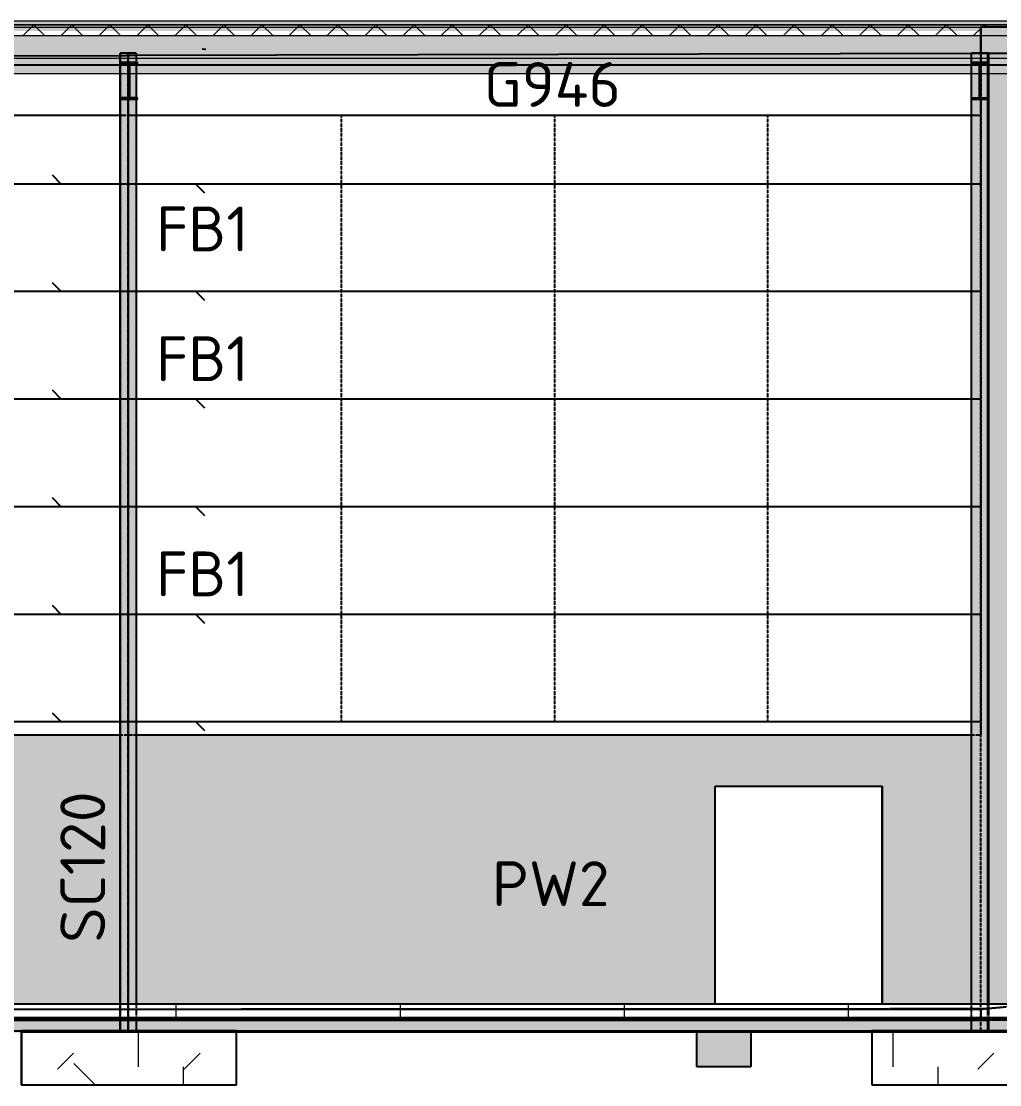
# Model space of a CAD drawing. Header units: millimetres. Extents: x 632 to 421542, y -3890 to 20851.
# Drawn here: x 157596 to 168514, y 4300 to 16162 of the extents above; entities that cross this region are included whole.
import ezdxf

# ---------------------------------------------------------------- set-up
doc = ezdxf.new("R2010")
doc.units = ezdxf.units.MM
for name, pattern in [('Dash', [7, 5, -2]), ('Hidden', [4, 3, -1]), ('Hidden Double', [7, 5, -2]), ('Hidden Half', [3, 2, -1])]:
    doc.linetypes.add(name, pattern=pattern)
for name, color, linetype, lineweight in [('A-200-A_WALL', 211, 'Continuous', 18), ('A-200-H_WALL', 111, 'Continuous', 13), ('A-200-M_WALL_EXT', 113, 'Continuous', 13), ('A-200-MH_WALL', 110, 'Hidden', 13), ('A-230-H-FLOOR', 190, 'Continuous', 13), ('A-230-M_FLOOR', 192, 'Continuous', 13), ('A-230-MH_FLOOR', 190, 'Hidden Double', 13), ('A-270-M_ROOF', 132, 'Continuous', 13), ('S-160-M_FOUND', 171, 'Continuous', 13), ('S-160-MH_FOUND', 171, 'Hidden Half', 13), ('S-280-A_COLUMN', 171, 'Continuous', 18), ('S-280-A_STRUCT_FRAME', 2, 'Continuous', 18), ('S-280-M_COLUMN', 52, 'Continuous', 13), ('S-280-M_STRUCT_FRAME', 12, 'Continuous', 13), ('S-280-MH_COLUMN', 52, 'Hidden Half', 13), ('Z-000-T_TEXT', 131, 'Continuous', 25), ('Z-060-M_DETAIL', 92, 'Continuous', 25), ('Z-230-A_LEVEL', 51, 'Continuous', 13)]:
    doc.layers.add(name, color=color, linetype=linetype, lineweight=lineweight)
doc.styles.add('ISOCPEUR_2', font='isocpeur.ttf', dxfattribs={"height": 500})
pattern_1 = [(45, (164324.5, 0), (-1414.214, 0), [750, -3000]), (45, (165324.5, 1000), (-1414.214, 0), [750, -3000]), (45, (166324.5, -300), (-1414.214, 0), [250, -2000]), (90, (166324.5, 500), (-500, 500), [500, -2000]), (315, (166324.5, 1000), (0, 2828.43), [500, -3000]), (0, (165324.5, 1000), (2000, 2000), [300, -1000]), (0, (162824.5, 2000), (2000, 2000), [300, -2000])]

# ---------------------------------------------------------------- blocks, each defined once
blk = doc.blocks.new('25021-APA-ZZ-ZZ-M3-AR-000001_V3_rvt-2-S6_501-SECTION 1B')
at = {"layer": 'A-270-M_ROOF', "transparency": 33554432}
blk.add_hatch(color=9, dxfattribs=at).paths.add_polyline_path([(-1309241, 16122), (-1280724, 16122), (-1280724, 16162), (-1309241, 16162)])
at = {"layer": 'A-270-M_ROOF', "lineweight": 5, "transparency": 33554432}
for color, points in [(9, [(-1309346, 15911), (-1309206, 16052), (-1290120, 16052), (-1290120, 16099), (-1284033, 16052), (-1280789, 16052), (-1280789, 16069), (-1280671, 16069), (-1280724, 16122), (-1309241, 16122), (-1309452, 15911)]), (254, [(-1309241, 15751), (-1299721, 15751), (-1299721, 15805), (-1299543, 15805), (-1299543, 15751), (-1290221, 15751), (-1290221, 15805), (-1290120, 15805), (-1290120, 16002), (-1309241, 16002)])]:
    blk.add_hatch(color=color, dxfattribs=at).paths.add_polyline_path(points)
at = {"layer": 'A-270-M_ROOF', "lineweight": 5}
h = blk.add_hatch(dxfattribs=at)
h.set_pattern_fill('FP_16', angle=45, style=0, pattern_type=2)
h.set_pattern_definition([(45, (-1294096.32, -8e-07), (-212.1323, 212.1318), []), (135, (-1294096.32, -8e-07), (-212.132, -212.132), [])])
h.paths.add_polyline_path([(-1309241, 16002), (-1290120, 16002), (-1290120, 16099), (-1280789, 16027), (-1280789, 16069), (-1280724, 16069), (-1280724, 16122), (-1309241, 16122)])
at = {"layer": 'A-270-M_ROOF', "lineweight": 5, "transparency": 33554432}
h = blk.add_hatch(color=254, dxfattribs=at)
h.paths.add_polyline_path([(-1309389, 15540), (-1309389, 15550), (-1309231, 15709), (-1309040, 15710), (-1309041, 15697), (-1309057, 15681), (-1299721, 15681), (-1299721, 15751), (-1309241, 15751), (-1309452, 15540), (-1309389, 15540)])
h.paths.add_polyline_path([(-1299543, 15681), (-1290221, 15681), (-1290221, 15751), (-1299543, 15751), (-1299543, 15702), (-1299529, 15702), (-1299531, 15685), (-1299543, 15685)])
h = blk.add_hatch(color=253, dxfattribs=at)
h.paths.add_polyline_path([(-1309131, 15579), (-1299721, 15579), (-1299721, 15681), (-1309057, 15681), (-1309131, 15606)])
h.paths.add_polyline_path([(-1299543, 15579), (-1290221, 15579), (-1290221, 15681), (-1299543, 15681)])
h = blk.add_hatch(color=253, dxfattribs=at)
h.paths.add_polyline_path([(-1309131, 15581), (-1299721, 15581), (-1299721, 15671), (-1309067, 15671), (-1309131, 15606)])
h.paths.add_polyline_path([(-1299543, 15581), (-1290221, 15581), (-1290221, 15671), (-1299543, 15671)])
at = {"layer": 'A-270-M_ROOF', "color": 53, "lineweight": 5}
for p, q in [((-1280724, 16162), (-1309241, 16162)), ((-1280724, 16122), (-1309241, 16122)), ((-1309241, 16122), (-1280724, 16122)), ((-1280710, 16092), (-1308985, 16092)), ((-1309241, 16002), (-1280724, 16002)), ((-1309241, 15751), (-1280724, 15751)), ((-1280713, 15671), (-1308993, 15671)), ((-1308993, 15671), (-1280713, 15671)), ((-1308983, 15681), (-1280713, 15681)), ((-1308983, 15681), (-1280713, 15681)), ((-1308983, 15681), (-1280713, 15681)), ((-1309206, 15581), (-1280654, 15581)), ((-1309206, 15581), (-1280654, 15581)), ((-1309206, 15579), (-1280654, 15579)), ((-1309206, 15579), (-1280654, 15579))]:
    blk.add_line(p, q, dxfattribs=at)
blk = doc.blocks.new('NRP_Framing-Steel-Purlin Z - P916 - EZ250-24-4043329-S6_501-SECTION 1B')
at = {"layer": 'S-280-M_STRUCT_FRAME', "color": 1, "lineweight": 25}
blk.add_line((-1298808, 15855), (-1298767, 15851), dxfattribs=at)
blk = doc.blocks.new('NRP_Column-Steel-UB - SC120 - 410UB59_7-3920895-S6_501-SECTION 1B')
at = {"layer": 'S-280-M_COLUMN', "linetype": 'Hidden Half', "lineweight": 25}
for p, q in [((-1299636, 15805), (-1299636, 15702)), ((-1299628, 15702), (-1299628, 15805)), ((-1299636, 15685), (-1299636, 15307)), ((-1299628, 15307), (-1299628, 15685)), ((-1299636, 15293), (-1299636, 5200)), ((-1299628, 5200), (-1299628, 15293)), ((-1299636, 5050), (-1299636, 4900)), ((-1299628, 4900), (-1299628, 5050))]:
    blk.add_line(p, q, dxfattribs=at)
at = {"layer": 'S-280-MH_COLUMN', "lineweight": 25}
for p, q in [((-1299636, 15702), (-1299636, 15685)), ((-1299628, 15685), (-1299628, 15702)), ((-1299636, 15307), (-1299636, 15293)), ((-1299628, 15293), (-1299628, 15307)), ((-1299636, 5200), (-1299636, 5050)), ((-1299628, 5050), (-1299628, 5200))]:
    blk.add_line(p, q, dxfattribs=at)
blk = doc.blocks.new('NRP_Foundation-Pad Footing Fibre _v2_ - PF1 - 3000 x 2400 x 600d-V43-S6_501-SECTION 1B')
at = {"layer": 'S-160-M_FOUND'}
h = blk.add_hatch(dxfattribs=at)
h.set_pattern_fill('FP_17', color=256, style=0, pattern_type=2)
h.set_pattern_definition([(45, (-1294096.3, 0), (-1414.21, 0), [750, -3000]), (45, (-1293096.3, 1000), (-1414.21, 0), [750, -3000]), (45, (-1292096.3, -300), (-1414.21, 0), [250, -2000]), (90, (-1292096.3, 500), (-500, 500), [500, -2000]), (315, (-1292096.3, 1000), (0, 2828.43), [500, -3000]), (0, (-1293096.3, 1000), (2000, 2000), [300, -1000]), (0, (-1295596.3, 2000), (2000, 2000), [300, -2000])])
h.paths.add_polyline_path([(-1300824, 4300), (-1298424, 4300), (-1298424, 4900), (-1300824, 4900)])
at = {"layer": 'S-160-M_FOUND', "linetype": 'Hidden Half', "lineweight": 25}
blk.add_hatch(color=256, dxfattribs=at).paths.add_polyline_path([(-1300825, 4300), (-1300824, 4300), (-1300825, 4300)])
at = {"layer": 'S-160-M_FOUND', "lineweight": 25}
for p, q in [((-1300825, 4900), (-1300825, 4300)), ((-1298424, 4900), (-1300824, 4900)), ((-1300824, 4900), (-1300824, 4300)), ((-1298424, 4300), (-1298424, 4900)), ((-1300824, 4300), (-1300825, 4300)), ((-1300824, 4300), (-1298424, 4300))]:
    blk.add_line(p, q, dxfattribs=at)
blk = doc.blocks.new('NRP_Framing-Steel-Purlin C - P946 - EC250-24-4033922-S6_501-SECTION 1B')
at = {"layer": 'S-280-M_STRUCT_FRAME', "color": 1, "lineweight": 25}
for p, q in [((-1308888, 15759), (-1299721, 15782)), ((-1308888, 15759), (-1299721, 15782)), ((-1299543, 15783), (-1290120, 15807)), ((-1299543, 15783), (-1290120, 15807))]:
    blk.add_line(p, q, dxfattribs=at)
at = {"layer": 'S-280-M_STRUCT_FRAME', "color": 1, "linetype": 'Dash', "lineweight": 25}
for p, q in [((-1299721, 15782), (-1299543, 15783)), ((-1299721, 15782), (-1299543, 15783)), ((-1290120, 15807), (-1280753, 15831)), ((-1290120, 15807), (-1280753, 15831))]:
    blk.add_line(p, q, dxfattribs=at)
blk = doc.blocks.new('NRP_Framing-Steel-Purlin C - G946 - EC250-24-4105925-S6_501-SECTION 1B')
at = {"layer": 'S-280-M_STRUCT_FRAME', "color": 1, "linetype": 'Dash', "lineweight": 25}
for p, q in [((-1299628, 15115), (-1299543, 15115)), ((-1299628, 15115), (-1299543, 15115)), ((-1290221, 15115), (-1290120, 15115)), ((-1290221, 15115), (-1290120, 15115))]:
    blk.add_line(p, q, dxfattribs=at)
at = {"layer": 'S-280-M_STRUCT_FRAME', "color": 1, "lineweight": 25}
blk.add_line((-1299543, 15115), (-1290221, 15115), dxfattribs=at)
blk.add_line((-1299543, 15115), (-1290221, 15115), dxfattribs=at)
blk = doc.blocks.new('NRP_Framing-Steel-Purlin C - G946 - EC250-24-4105926-S6_501-SECTION 1B')
at = {"layer": 'S-280-M_STRUCT_FRAME', "color": 1, "lineweight": 25}
for p, q in [((-1309108, 15115), (-1309068, 15115)), ((-1309108, 15115), (-1309068, 15115)), ((-1308978, 15115), (-1299721, 15115)), ((-1308978, 15115), (-1299721, 15115))]:
    blk.add_line(p, q, dxfattribs=at)
at = {"layer": 'S-280-M_STRUCT_FRAME', "color": 1, "linetype": 'Dash', "lineweight": 25}
for p, q in [((-1309068, 15115), (-1308978, 15115)), ((-1309068, 15115), (-1308978, 15115)), ((-1299721, 15115), (-1299655, 15115)), ((-1299721, 15115), (-1299655, 15115))]:
    blk.add_line(p, q, dxfattribs=at)
blk = doc.blocks.new('NRP_Framing-Steel-Purlin Z - G915 - EZ250-19-V47-S6_501-SECTION 1B')
at = {"layer": 'S-280-M_STRUCT_FRAME', "color": 92, "lineweight": 25}
for p, q in [((-1308971, 8350), (-1300382, 8350)), ((-1299543, 8350), (-1298881, 8350)), ((-1298881, 8350), (-1298781, 8250))]:
    blk.add_line(p, q, dxfattribs=at)
at = {"layer": 'S-280-M_STRUCT_FRAME', "color": 92, "linetype": 'Dash', "lineweight": 25}
blk.add_line((-1299721, 8350), (-1299543, 8350), dxfattribs=at)
blk = doc.blocks.new('NRP_Framing-Steel-Purlin Z - G915 - EZ250-19-V48-S6_501-SECTION 1B')
at = {"layer": 'S-280-M_STRUCT_FRAME', "color": 92, "lineweight": 25}
for p, q in [((-1300482, 8450), (-1300382, 8350)), ((-1300382, 8350), (-1299721, 8350)), ((-1298881, 8350), (-1290221, 8350))]:
    blk.add_line(p, q, dxfattribs=at)
at = {"layer": 'S-280-M_STRUCT_FRAME', "color": 92, "linetype": 'Dash', "lineweight": 25}
blk.add_line((-1290221, 8350), (-1290120, 8350), dxfattribs=at)
blk = doc.blocks.new('NRP_Framing-Steel-Purlin Z - G915 - EZ250-19-V46-S6_501-SECTION 1B')
at = {"layer": 'S-280-M_STRUCT_FRAME', "color": 92, "lineweight": 25}
for p, q in [((-1308971, 10750), (-1305490, 10750)), ((-1305190, 10750), (-1300382, 10750)), ((-1299543, 10750), (-1298881, 10750)), ((-1298881, 10750), (-1298781, 10650))]:
    blk.add_line(p, q, dxfattribs=at)
at = {"layer": 'S-280-M_STRUCT_FRAME', "color": 92, "linetype": 'Dash', "lineweight": 25}
blk.add_line((-1299721, 10750), (-1299543, 10750), dxfattribs=at)
blk = doc.blocks.new('NRP_Bridging Plan _v2_ - 3 Rows-4107661-S6_501-SECTION 1B')
at = {"layer": 'Z-060-M_DETAIL', "linetype": 'Hidden'}
for p, q in [((-1297254, 15115), (-1297254, 8350)), ((-1294876, 15115), (-1294876, 8350)), ((-1292498, 15115), (-1292498, 8350))]:
    blk.add_line(p, q, dxfattribs=at)
blk = doc.blocks.new('NRP_Fly Brace BN - FB1-4028766-S6_501-SECTION 1B')
at = {"layer": 'Z-000-T_TEXT'}
blk.add_line((-1299543, 9550), (-1298543, 9550), dxfattribs=at)
at = {"layer": 'Z-000-T_TEXT', "lineweight": 13, "insert": (-1299321, 10248), "char_height": 500, "width": 1218.57, "attachment_point": 1, "style": 'ISOCPEUR_2'}
blk.add_mtext('FB1', dxfattribs=at)
blk = doc.blocks.new('NRP_Fly Brace BN - FB1-4067984-S6_501-SECTION 1B')
at = {"layer": 'Z-000-T_TEXT'}
blk.add_line((-1299543, 14350), (-1298543, 14350), dxfattribs=at)
at = {"layer": 'Z-000-T_TEXT', "lineweight": 13, "insert": (-1299321, 14096), "char_height": 500, "width": 1218.57, "attachment_point": 1, "style": 'ISOCPEUR_2'}
blk.add_mtext('FB1', dxfattribs=at)

msp = doc.modelspace()

# ---------------------------------------------------------------- hatches: boundary and pattern name
at = {"layer": 'A-200-H_WALL', "lineweight": 5}
h = msp.add_hatch(color=256, dxfattribs=at)
h.paths.add_polyline_path([(169216, 4900), (177631, 4900), (177631, 5050), (168390, 5050), (168390, 4900)])
h.paths.add_polyline_path([(168390, 5200), (177631, 5200), (177631, 15429), (177623, 15437), (177623, 15481), (177580, 15481), (177541, 15520), (177541, 15528), (177631, 15528), (177631, 16027), (168301, 16099), (168301, 15805), (168390, 15805), (168390, 6748)])
h = msp.add_hatch(color=256, dxfattribs=at)
h.paths.add_polyline_path([(168301, 15805), (168301, 15805), (168301, 16084)])
h.paths.add_polyline_path([(168301, 15805), (168301, 15805), (168301, 16027)])
h = msp.add_hatch(color=256, dxfattribs=at)
h.paths.add_polyline_path([(157596, 4900), (158700, 4900), (158700, 5050), (149487, 5050), (149487, 4900), (157596, 4900)])
h.paths.add_polyline_path([(156086, 5200), (158700, 5200), (158700, 8200), (149487, 8200), (149487, 5200), (152335, 5200)])
h = msp.add_hatch(color=256, dxfattribs=at)
h.paths.add_polyline_path([(167203, 4900), (168200, 4900), (168200, 5050), (158878, 5050), (158878, 4900), (167087, 4900)])
h.paths.add_polyline_path([(159506, 5200), (165337, 5200), (165337, 7630), (167203, 7630), (167203, 5200), (168200, 5200), (168200, 8200), (158878, 8200), (158878, 5200)])
at = {"layer": 'A-200-M_WALL_EXT', "lineweight": 5}
msp.add_hatch(color=256, dxfattribs=at).paths.add_polyline_path([(167203, 7630), (167203, 5200), (167203, 5200), (167203, 7630)])
at = {"layer": 'A-230-H-FLOOR'}
h = msp.add_hatch(dxfattribs=at)
h.set_pattern_fill('FP_17', color=256, style=0, pattern_type=2)
h.set_pattern_definition(pattern_1)
h.paths.add_polyline_path([(171092, 5050), (177631, 5050), (177631, 5200), (148583, 5200), (148583, 5050), (169216, 5050)])
at = {"layer": 'A-230-H-FLOOR', "lineweight": 5}
h = msp.add_hatch(color=256, dxfattribs=at)
h.paths.add_polyline_path([(152957, 4880), (157596, 4880), (157596, 4890), (150736, 4890), (152335, 4883)])
h.paths.add_polyline_path([(159996, 4880), (165135, 4880), (165135, 4890), (159996, 4890), (159996, 4886)])
h.paths.add_polyline_path([(165735, 4880), (167087, 4880), (167087, 4890), (165735, 4890), (165735, 4884)])
at = {"layer": 'A-230-M_FLOOR', "lineweight": 5}
h = msp.add_hatch(color=256, dxfattribs=at)
h.paths.add_polyline_path([(165735, 4890), (167087, 4890), (167087, 4900), (165735, 4900)])
h.paths.add_polyline_path([(152335, 4890), (157596, 4890), (157596, 4900), (150735, 4900), (150735, 4890)])
h.paths.add_polyline_path([(165135, 4890), (165135, 4900), (159996, 4900), (159996, 4890), (163589, 4890)])
at = {"layer": 'S-160-M_FOUND', "lineweight": 5}
for points in [[(165135, 4900), (165135, 4500), (165735, 4500), (165735, 4900)], [(165135, 4500), (165135, 4500), (165135, 4500)]]:
    msp.add_hatch(color=256, dxfattribs=at).paths.add_polyline_path(points)
at = {"layer": 'S-160-M_FOUND'}
h = msp.add_hatch(dxfattribs=at)
h.set_pattern_fill('FP_17', color=256, style=0, pattern_type=2)
h.set_pattern_definition(pattern_1)
h.paths.add_polyline_path([(167087, 4300), (169488, 4300), (169488, 4900), (167087, 4900), (167087, 4498)])
at = {"layer": 'S-280-M_COLUMN', "lineweight": 5}
h = msp.add_hatch(color=256, dxfattribs=at)
h.paths.add_polyline_path([(158878, 4900), (158878, 5050), (158700, 5050), (158700, 4900)])
h.paths.add_polyline_path([(158700, 5200), (158878, 5200), (158878, 15293), (158714, 15294), (158714, 15307), (158798, 15307), (158797, 15685), (158712, 15685), (158714, 15689), (158714, 15702), (158878, 15702), (158878, 15805), (158700, 15805), (158700, 8999)])
h.paths.add_polyline_path([(158807, 15307), (158878, 15307), (158878, 15685), (158807, 15685), (158807, 15307)])
h = msp.add_hatch(color=256, dxfattribs=at)
h.paths.add_polyline_path([(168200, 4900), (168378, 4900), (168378, 5050), (168200, 5050)])
h.paths.add_polyline_path([(168200, 5200), (168378, 5200), (168376, 15805), (168200, 15805), (168200, 15702), (168376, 15701), (168376, 15684), (168293, 15684), (168293, 15306), (168376, 15306), (168376, 15292), (168200, 15292), (168200, 6748)])
h.paths.add_polyline_path([(168283, 15306), (168283, 15684), (168200, 15684), (168200, 15306)])
h = msp.add_hatch(color=256, dxfattribs=at)
h.paths.add_polyline_path([(168379, 4900), (168390, 4900), (168390, 5050), (168379, 5050)])
h.paths.add_polyline_path([(168390, 5200), (168390, 15805), (168379, 15805), (168379, 5200)])
h = msp.add_hatch(color=256, dxfattribs=at)
h.paths.add_polyline_path([(158700, 4900), (158700, 4900), (158700, 5050)])
h.paths.add_polyline_path([(158700, 5200), (158700, 5200), (158700, 8999)])
for points in [[(168378, 5200), (168379, 5200), (168378, 6748)], [(168390, 5200), (168390, 5200), (168390, 6748)], [(158700, 4900), (158700, 4900), (158700, 5050)]]:
    msp.add_hatch(color=256, dxfattribs=at).paths.add_polyline_path(points)
at = {"layer": 'S-280-M_STRUCT_FRAME', "lineweight": 5}
for points in [[(158712, 15685), (158797, 15685), (158797, 15689), (158714, 15689)], [(158807, 15685), (158890, 15685), (158892, 15689), (158807, 15689)], [(168200, 15684), (168283, 15684), (168283, 15688), (168198, 15688)], [(168293, 15684), (168378, 15684), (168376, 15688), (168291, 15688)], [(158713, 15293), (158891, 15293), (158892, 15294), (158714, 15294)], [(168377, 15292), (168376, 15293), (168198, 15294), (168199, 15292)]]:
    msp.add_hatch(color=256, dxfattribs=at).paths.add_polyline_path(points)
at = {"layer": 'S-280-M_STRUCT_FRAME'}
for points in [[(158714, 15294), (158892, 15294), (158892, 15307), (158807, 15307), (158807, 15689), (158892, 15689), (158892, 15702), (158714, 15702), (158714, 15689), (158799, 15689), (158799, 15307), (158714, 15307)], [(168376, 15293), (168376, 15306), (168291, 15306), (168291, 15688), (168376, 15688), (168376, 15701), (168198, 15702), (168198, 15689), (168283, 15688), (168283, 15306), (168198, 15306), (168198, 15294)]]:
    msp.add_hatch(color=256, dxfattribs=at).paths.add_polyline_path(points)

# ---------------------------------------------------------------- linework, layer by layer
at = {"layer": 'A-200-M_WALL_EXT', "lineweight": 25}
for p, q in [((177631, 16027), (168301, 16099)), ((168301, 16099), (168301, 15805)), ((168301, 16099), (168301, 16084)), ((168301, 15805), (168301, 16084)), ((158700, 8200), (149487, 8200)), ((168200, 8200), (158878, 8200)), ((165337, 7630), (167203, 7630)), ((165337, 5200), (165337, 7630)), ((167203, 5200), (167203, 7630)), ((167203, 7630), (167203, 5200)), ((149487, 4900), (157596, 4900)), ((159996, 4900), (165135, 4900)), ((165735, 4900), (167087, 4900))]:
    msp.add_line(p, q, dxfattribs=at)
at = {"layer": 'A-200-MH_WALL', "lineweight": 25}
for p, q in [((168301, 4900), (168301, 15805)), ((168301, 15805), (168301, 8200)), ((158878, 8200), (158700, 8200)), ((168301, 8200), (168200, 8200))]:
    msp.add_line(p, q, dxfattribs=at)
at = {"layer": 'A-230-M_FLOOR', "lineweight": 25}
for p, q in [((177631, 5200), (148583, 5200)), ((148583, 5050), (177631, 5050)), ((159996, 4890), (165135, 4890)), ((165735, 4890), (167087, 4890))]:
    msp.add_line(p, q, dxfattribs=at)
at = {"layer": 'A-230-MH_FLOOR', "lineweight": 25}
for p, q in [((168301, 5140), (149472, 5140)), ((150833, 5140), (168339, 5149)), ((168939, 5200), (168301, 5140)), ((168301, 5140), (168339, 5149)), ((168301, 5140), (168301, 5020)), ((168301, 5140), (168301, 5020)), ((168339, 5149), (168396, 5149)), ((149472, 5020), (168301, 5020)), ((168513, 5040), (150735, 5040)), ((168301, 5020), (168620, 5050)), ((168301, 5020), (168604, 5029)), ((168668, 5020), (168301, 5020)), ((157596, 4890), (159996, 4890)), ((165135, 4890), (165735, 4890)), ((167087, 4890), (176648, 4890))]:
    msp.add_line(p, q, dxfattribs=at)
at = {"layer": 'S-160-M_FOUND', "lineweight": 25}
for p, q in [((165135, 4900), (165135, 4900)), ((165135, 4900), (165735, 4900)), ((165135, 4500), (165135, 4900)), ((165135, 4500), (165135, 4900)), ((165735, 4900), (165735, 4500)), ((169488, 4900), (167087, 4900)), ((167087, 4900), (167087, 4300)), ((165735, 4500), (165135, 4500)), ((165135, 4500), (165135, 4500)), ((167087, 4300), (169488, 4300))]:
    msp.add_line(p, q, dxfattribs=at)
at = {"layer": 'S-280-M_COLUMN', "lineweight": 25}
for p, q in [((158700, 15805), (158700, 5200)), ((158700, 5200), (158700, 15805)), ((158878, 15805), (158700, 15805)), ((158700, 15805), (158700, 15805)), ((158700, 15805), (158700, 15805)), ((158878, 15805), (158878, 15702)), ((168200, 15701), (168200, 15805)), ((168378, 15805), (168200, 15805)), ((168378, 15805), (168378, 5200)), ((168379, 15805), (168378, 15805)), ((168390, 15805), (168378, 15805)), ((168379, 15805), (168379, 5200)), ((168390, 15805), (168390, 5200)), ((168390, 15805), (168390, 5200)), ((168390, 15805), (168390, 15805)), ((158878, 15685), (158878, 15307)), ((168200, 15306), (168200, 15684)), ((158878, 15293), (158878, 5200)), ((168200, 5200), (168200, 15292)), ((158700, 5050), (158700, 4900)), ((158700, 4900), (158700, 5050)), ((158878, 5050), (158878, 4900)), ((168200, 4900), (168200, 5050)), ((168378, 5050), (168378, 4900)), ((168379, 5050), (168379, 4900)), ((168390, 5050), (168390, 4900)), ((168390, 5050), (168390, 4900))]:
    msp.add_line(p, q, dxfattribs=at)
at = {"layer": 'S-280-M_STRUCT_FRAME', "lineweight": 25}
for p, q in [((158714, 15702), (158712, 15698)), ((158712, 15685), (158712, 15698)), ((158714, 15689), (158712, 15685)), ((158797, 15685), (158712, 15685)), ((158892, 15702), (158714, 15702)), ((158714, 15702), (158714, 15689)), ((158714, 15689), (158799, 15689)), ((158799, 15689), (158797, 15685)), ((158798, 15307), (158797, 15685)), ((158799, 15689), (158799, 15307)), ((158807, 15307), (158807, 15689)), ((158807, 15689), (158892, 15689)), ((158890, 15685), (158807, 15685)), ((158892, 15689), (158890, 15685)), ((158892, 15689), (158892, 15702)), ((168376, 15701), (168198, 15702)), ((168198, 15702), (168198, 15689)), ((168198, 15689), (168283, 15688)), ((168198, 15689), (168200, 15684)), ((168283, 15684), (168200, 15684)), ((168283, 15688), (168283, 15306)), ((168291, 15306), (168291, 15688)), ((168291, 15688), (168376, 15688)), ((168291, 15688), (168293, 15684)), ((168293, 15684), (168292, 15306)), ((168378, 15684), (168293, 15684)), ((168376, 15688), (168376, 15701)), ((168376, 15701), (168378, 15697)), ((168376, 15688), (168378, 15684)), ((168378, 15697), (168378, 15684)), ((158713, 15306), (158714, 15307)), ((158713, 15293), (158713, 15306)), ((158799, 15307), (158714, 15307)), ((158714, 15307), (158714, 15294)), ((158892, 15307), (158807, 15307)), ((158892, 15294), (158892, 15307)), ((168283, 15306), (168198, 15306)), ((168198, 15306), (168198, 15294)), ((168376, 15306), (168291, 15306)), ((168376, 15293), (168376, 15306)), ((168376, 15306), (168377, 15304)), ((168377, 15304), (168377, 15292)), ((158714, 15294), (158713, 15293)), ((158891, 15293), (158713, 15293)), ((158714, 15294), (158892, 15294)), ((158892, 15294), (158891, 15293)), ((168198, 15294), (168376, 15293)), ((168198, 15294), (168199, 15292)), ((168377, 15292), (168199, 15292)), ((168376, 15293), (168377, 15292))]:
    msp.add_line(p, q, dxfattribs=at)
at = {"layer": 'S-280-MH_COLUMN', "lineweight": 25}
for p, q in [((158700, 15805), (158700, 4900)), ((158700, 15805), (158700, 4900)), ((158700, 15805), (158700, 15805)), ((158700, 15805), (158700, 15805)), ((158878, 15805), (158878, 4900)), ((168379, 15805), (168378, 15805)), ((168378, 15805), (168379, 15805)), ((168390, 15805), (168390, 15805)), ((168390, 15805), (168390, 15805)), ((158878, 15702), (158878, 15685)), ((168200, 15684), (168200, 15701)), ((158878, 15307), (158878, 15293)), ((168200, 15292), (168200, 15306)), ((158700, 5200), (158700, 5050)), ((158700, 5050), (158700, 5200)), ((158878, 5200), (158878, 5050)), ((168200, 5050), (168200, 5200)), ((168378, 5200), (168378, 5050)), ((168379, 5200), (168379, 5050)), ((168390, 5200), (168390, 5050)), ((168390, 5200), (168390, 5050))]:
    msp.add_line(p, q, dxfattribs=at)
at = {"layer": 'Z-230-A_LEVEL'}
msp.add_line((146045, 5200), (183714, 5200), dxfattribs=at)

# ---------------------------------------------------------------- block references
at = {"color": 10, "lineweight": 5}
msp.add_blockref('25021-APA-ZZ-ZZ-M3-AR-000001_V3_rvt-2-S6_501-SECTION 1B', (1458421, 0), dxfattribs=at)
at = {"layer": 'S-160-MH_FOUND', "lineweight": 25}
msp.add_blockref('NRP_Foundation-Pad Footing Fibre _v2_ - PF1 - 3000 x 2400 x 600d-V43-S6_501-SECTION 1B', (1458421, 0), dxfattribs=at)
at = {"layer": 'S-280-M_STRUCT_FRAME', "color": 1, "linetype": 'Dash', "lineweight": 25}
msp.add_blockref('NRP_Framing-Steel-Purlin C - P946 - EC250-24-4033922-S6_501-SECTION 1B', (1458421, 0), dxfattribs=at)
at = {"layer": 'S-280-M_STRUCT_FRAME', "color": 1, "lineweight": 25}
for name in ['NRP_Framing-Steel-Purlin Z - P916 - EZ250-24-4043329-S6_501-SECTION 1B', 'NRP_Framing-Steel-Purlin C - G946 - EC250-24-4105926-S6_501-SECTION 1B', 'NRP_Framing-Steel-Purlin C - G946 - EC250-24-4105925-S6_501-SECTION 1B']:
    msp.add_blockref(name, (1458421, 0), dxfattribs=at)
at = {"layer": 'S-280-M_STRUCT_FRAME', "color": 92, "lineweight": 25}
for name, p in [('NRP_Framing-Steel-Purlin Z - G915 - EZ250-19-V48-S6_501-SECTION 1B', (1458421, 6000)), ('NRP_Framing-Steel-Purlin Z - G915 - EZ250-19-V47-S6_501-SECTION 1B', (1458421, 6000)), ('NRP_Framing-Steel-Purlin Z - G915 - EZ250-19-V48-S6_501-SECTION 1B', (1458421, 4800)), ('NRP_Framing-Steel-Purlin Z - G915 - EZ250-19-V47-S6_501-SECTION 1B', (1458421, 4800)), ('NRP_Framing-Steel-Purlin Z - G915 - EZ250-19-V48-S6_501-SECTION 1B', (1458421, 3600)), ('NRP_Framing-Steel-Purlin Z - G915 - EZ250-19-V47-S6_501-SECTION 1B', (1458421, 3600)), ('NRP_Framing-Steel-Purlin Z - G915 - EZ250-19-V48-S6_501-SECTION 1B', (1458421, 2400)), ('NRP_Framing-Steel-Purlin Z - G915 - EZ250-19-V46-S6_501-SECTION 1B', (1458421, 0)), ('NRP_Framing-Steel-Purlin Z - G915 - EZ250-19-V48-S6_501-SECTION 1B', (1458421, 1200)), ('NRP_Framing-Steel-Purlin Z - G915 - EZ250-19-V47-S6_501-SECTION 1B', (1458421, 1200)), ('NRP_Framing-Steel-Purlin Z - G915 - EZ250-19-V48-S6_501-SECTION 1B', (1458421, 0)), ('NRP_Framing-Steel-Purlin Z - G915 - EZ250-19-V47-S6_501-SECTION 1B', (1458421, 0))]:
    msp.add_blockref(name, p, dxfattribs=at)
at = {"layer": 'S-280-MH_COLUMN', "lineweight": 25}
msp.add_blockref('NRP_Column-Steel-UB - SC120 - 410UB59_7-3920895-S6_501-SECTION 1B', (1458421, 0), dxfattribs=at)
at = {"layer": 'Z-000-T_TEXT', "lineweight": 13}
for name, p in [('NRP_Fly Brace BN - FB1-4067984-S6_501-SECTION 1B', (1458421, 0)), ('NRP_Fly Brace BN - FB1-4028766-S6_501-SECTION 1B', (1458421, 2400)), ('NRP_Fly Brace BN - FB1-4028766-S6_501-SECTION 1B', (1458421, 0))]:
    msp.add_blockref(name, p, dxfattribs=at)
at = {"layer": 'Z-060-M_DETAIL', "linetype": 'Hidden'}
msp.add_blockref('NRP_Bridging Plan _v2_ - 3 Rows-4107661-S6_501-SECTION 1B', (1458421, 0), dxfattribs=at)

# ---------------------------------------------------------------- texts
at = {"layer": 'A-200-A_WALL', "lineweight": 13, "insert": (162848, 6793), "char_height": 500, "width": 1587.34, "attachment_point": 1, "style": 'ISOCPEUR_2'}
msp.add_mtext('PW2', dxfattribs=at)
at = {"layer": 'S-280-A_COLUMN', "lineweight": 13, "insert": (158032, 5883), "char_height": 500, "width": 2084.39, "attachment_point": 1, "rotation": 90, "style": 'ISOCPEUR_2'}
msp.add_mtext('SC120', dxfattribs=at)
at = {"layer": 'S-280-A_STRUCT_FRAME', "lineweight": 13, "insert": (162756, 15707), "char_height": 500, "width": 1827.85, "attachment_point": 1, "style": 'ISOCPEUR_2'}
msp.add_mtext('G946', dxfattribs=at)

doc.saveas('drawing.dxf')
